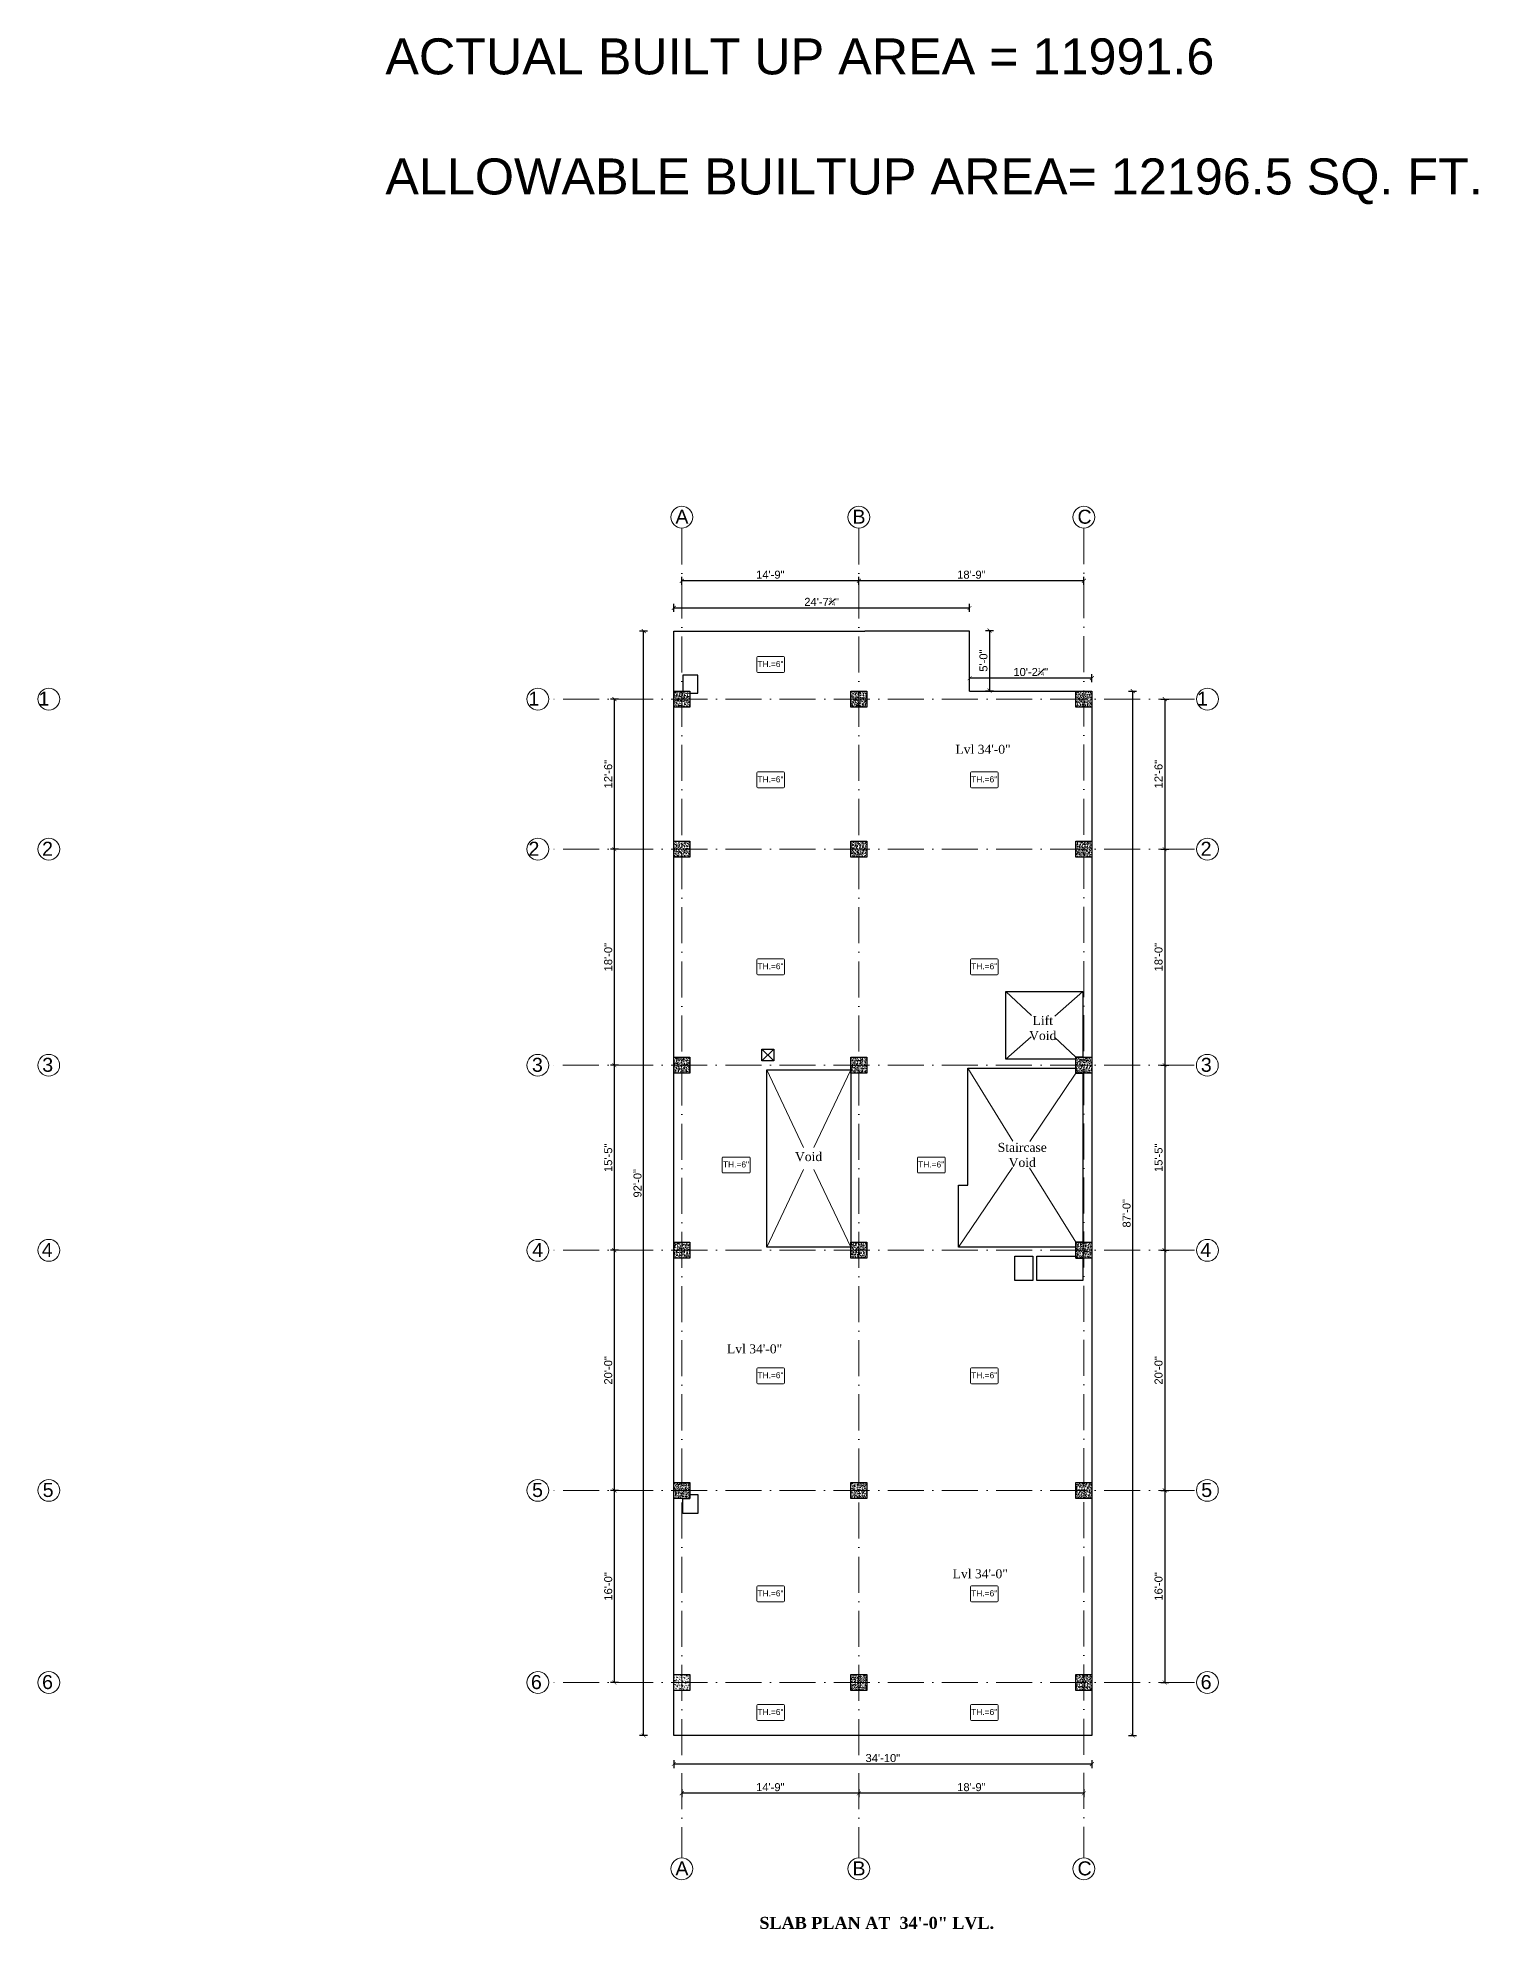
# Model space of a CAD drawing. Header units: inches. Extents: x 10755 to 33653, y -10992 to 10708.
# Drawn here: x 14342 to 15782, y 3500 to 5390 of the extents above; entities that cross this region are included whole.
import ezdxf

# ---------------------------------------------------------------- set-up
doc = ezdxf.new("R2010")
doc.units = ezdxf.units.IN
doc.header["$MEASUREMENT"] = 0
doc.linetypes.add('ACAD_ISO03W100', pattern=[30, 12, -18])
doc.linetypes.add('ACAD_ISO10W100', pattern=[18, 12, -3, 0, -3])
for name, color, linetype, lineweight in [('centerline', 9, 'ACAD_ISO10W100', 5), ('col', 1, 'Continuous', 30), ('dimension center - 8', 134, 'Continuous', 13), ('dimension element- 8', 5, 'Continuous', 13), ('DIMINSION', 5, 'Continuous', 15), ('hatch- rcc', 252, 'Continuous', 5), ('hidden', 52, 'ACAD_ISO03W100', 13), ('rcc slab', 14, 'Continuous', 30), ('Text', 150, 'Continuous', 18), ('text-1-8', 6, 'Continuous', 13), ('title text 1', 113, 'Continuous', 25), ('wall', 1, 'Continuous', 35)]:
    doc.layers.add(name, color=color, linetype=linetype, lineweight=lineweight)
doc.layers.add('T-TEXT', color=230, linetype='Continuous')
doc.layers.get('DIMINSION').off()
doc.styles.add('Prajwal', font='stylu.ttf', dxfattribs={"height": 9})
doc.styles.get("Standard").update_dxf_attribs({"font": 'arial.ttf'})
doc.styles.add('suren', font='times.ttf', dxfattribs={"height": 4})
doc.styles.add('Times New Roman', font='times.ttf')
doc.styles.add('titles', font='verdana.ttf')
doc.dimstyles.new('S8', dxfattribs={"dimscale": 8, "dimtxt": 1, "dimasz": 0.5, "dimexe": 0.5, "dimexo": 0.5, "dimgap": 0.25, "dimtad": 1, "dimzin": 3, "dimdsep": 46, "dimlunit": 4, "dimtxsty": 'Standard', "dimblk": 'ARCHTICK', "dimcen": 0, "dimclrd": 256, "dimclre": 256, "dimclrt": 6, "dimadec": 0, "dimazin": 0, "dimtfac": 0.5, "dimtix": 1, "dimtmove": 1, "dimatfit": 3, "dimfxl": 0.5, "dimfxlon": 1, "dimfrac": 1, "dimtolj": 1, "dimtzin": 0, "dimarcsym": 1})

# ---------------------------------------------------------------- blocks, each defined once
blk = doc.blocks.new('ETERWEWE')
at = {"layer": 'hatch- rcc', "linetype": 'Continuous', "ltscale": 30}
h = blk.add_hatch(dxfattribs=at)
h.set_pattern_fill('AR-CONC', color=256, scale=0.5, style=0)
h.set_pattern_definition([(50, (0, 0), (3.586300913, -0.313760675), [0.375, -4.125]), (355, (0, 0), (-0.69375667, 3.76096067), [0.3, -3.3]), (100.4514445, (0.299, -0.026), (2.89254423, 3.447199955), [0.31870096, -3.50571056]), (46.1842, (0, 1), (5.33620665, -0.8275964), [0.5625, -6.1875]), (96.6356355, (0.4447, 0.931), (4.67330973, 4.870593), [0.47805171, -5.2585688]), (351.184164, (0, 1), (4.67330973, 4.870593), [0.45, -4.95]), (21, (0.5, 0.75), (2.98453526, -2.013094453), [0.375, -4.125]), (326, (0.5, 0.75), (1.21657666, 3.625750225), [0.3, -3.3]), (71.4514447, (0.7487, 0.5822), (4.20111188, 1.612655764), [0.31870095, -3.50571056]), (37.5, (0, 0), (0.060799277, 1.664469269), [0, -3.26, 0, -3.35, 0, -3.3125]), (7.5, (0, 0), (1.315347687, 1.97205856), [0, -1.91, 0, -3.185, 0, -1.2625]), (327.5, (-1.115, 0), (2.669112181, -0.112774359), [0, -1.25, 0, -3.9, 0, -5.175]), (317.5, (-1.615, 0), (2.915930847, 0.50052491), [0, -1.625, 0, -2.59, 0, -3.675])])
h.paths.add_polyline_path([(159423.2, -3794.6), (159439.2, -3794.6), (159439.2, -3778.6), (159423.2, -3778.6)])
at = {"layer": 'col', "linetype": 'Continuous', "ltscale": 30}
blk.add_lwpolyline([(159423.2, -3794.6), (159423.2, -3778.6), (159439.2, -3778.6), (159439.2, -3794.6), (159423.2, -3794.6)], dxfattribs=at)
blk = doc.blocks.new('wewerrr')
at = {"layer": 'DIMINSION', "linetype": 'Continuous'}
for p in [(16886.6, 33.2), (16886.6, 33.2), (17063.6, 33.2), (17063.6, 33.2), (17288.6, 33.2), (17288.6, 33.2), (16886.6, -116.8), (16886.6, -116.8), (17063.6, -116.8), (17063.6, -116.8), (17288.6, -116.8), (17288.6, -116.8), (16886.6, -332.8), (16886.6, -332.8), (17063.6, -332.8), (17063.6, -332.8), (17288.6, -332.8), (17288.6, -332.8), (16886.6, -517.8), (16886.6, -517.8), (17063.6, -517.8), (17063.6, -517.8), (17288.5, -517.8), (17288.5, -517.8), (16886.6, -757.8), (16886.6, -757.8), (17063.6, -757.8), (17063.6, -757.8), (17288.6, -757.8), (17288.6, -757.8), (16886.6, -949.8), (16886.6, -949.8), (17063.6, -949.8), (17063.6, -949.8), (17288.6, -949.8), (17288.6, -949.8)]:
    blk.add_blockref('ETERWEWE', p, dxfattribs=at)
blk = doc.blocks.new('_ArchTick')
at = {"color": 0, "const_width": 0.15}
blk.add_lwpolyline([(-0.5, -0.5), (0.5, 0.5)], dxfattribs=at)
blk = doc.blocks.new('*D1458')
at = {"layer": 'Defpoints', "color": 0, "transparency": 16777216}
for p in [(15273.3, 4820.4), (14977.6, 4797.3), (15273.3, 4797.3)]:
    blk.add_point(p, dxfattribs=at)
at = {"layer": 'dimension element- 8', "lineweight": -2, "transparency": 16777216}
for p, q in [((14977.6, 4816.4), (14977.6, 4824.4)), ((15273.3, 4816.4), (15273.3, 4824.4)), ((14977.6, 4820.4), (15273.3, 4820.4))]:
    blk.add_line(p, q, dxfattribs=at)
at = {"layer": 'dimension element- 8', "lineweight": -2, "transparency": 16777216, "xscale": 4, "yscale": 4, "zscale": 4, "rotation": 180}
blk.add_blockref('_ArchTick', (14977.6, 4820.4), dxfattribs=at)
at = {"layer": 'dimension element- 8', "lineweight": -2, "transparency": 16777216, "xscale": 4, "yscale": 4, "zscale": 4}
blk.add_blockref('_ArchTick', (15273.3, 4820.4), dxfattribs=at)
at = {"layer": 'dimension element- 8', "color": 6, "transparency": 16777216, "insert": (15125.4, 4826.5), "char_height": 8, "attachment_point": 5}
blk.add_mtext('\\A1;24\'-7{\\H0.500000x;\\S3#4;}"', dxfattribs=at)
blk = doc.blocks.new('*D1459')
at = {"layer": 'Defpoints', "color": 0, "transparency": 16777216}
for p in [(14977.6, 3693.3), (15395.5, 3693.3), (14977.6, 3664.7)]:
    blk.add_point(p, dxfattribs=at)
at = {"layer": 'dimension element- 8', "lineweight": -2, "transparency": 16777216}
for p, q in [((14977.6, 3668.7), (14977.6, 3660.7)), ((15395.5, 3668.7), (15395.5, 3660.7)), ((15395.5, 3664.7), (14977.6, 3664.7))]:
    blk.add_line(p, q, dxfattribs=at)
at = {"layer": 'dimension element- 8', "lineweight": -2, "transparency": 16777216, "xscale": 4, "yscale": 4, "zscale": 4, "rotation": 180}
blk.add_blockref('_ArchTick', (14977.6, 3664.7), dxfattribs=at)
at = {"layer": 'dimension element- 8', "lineweight": -2, "transparency": 16777216, "xscale": 4, "yscale": 4, "zscale": 4}
blk.add_blockref('_ArchTick', (15395.5, 3664.7), dxfattribs=at)
at = {"layer": 'dimension element- 8', "color": 6, "transparency": 16777216, "insert": (15186.6, 3670.7), "char_height": 8, "attachment_point": 5}
blk.add_mtext('\\A1;34\'-10"', dxfattribs=at)
blk = doc.blocks.new('*D1460')
at = {"layer": 'Defpoints', "color": 0, "transparency": 16777216}
for p in [(14947.5, 4797.3), (14977.6, 4797.3), (14977.6, 3693.3)]:
    blk.add_point(p, dxfattribs=at)
at = {"layer": 'dimension element- 8', "lineweight": -2, "transparency": 16777216}
for p, q in [((14951.5, 4797.3), (14943.5, 4797.3)), ((14947.5, 3693.3), (14947.5, 4797.3)), ((14951.5, 3693.3), (14943.5, 3693.3))]:
    blk.add_line(p, q, dxfattribs=at)
at = {"layer": 'dimension element- 8', "lineweight": -2, "transparency": 16777216, "xscale": 4, "yscale": 4, "zscale": 4}
for p, rotation in [((14947.5, 4797.3), 90), ((14947.5, 3693.3), 270)]:
    blk.add_blockref('_ArchTick', p, dxfattribs=dict(at, rotation=rotation))
at = {"layer": 'dimension element- 8', "color": 6, "transparency": 16777216, "insert": (14941.4, 4245.3), "char_height": 8, "attachment_point": 5, "rotation": 90}
blk.add_mtext('\\A1;92\'-0"', dxfattribs=at)
blk = doc.blocks.new('*D1489')
at = {"layer": 'Defpoints', "color": 0, "transparency": 16777216}
for p in [(15395.5, 4737.3), (15395.5, 3693.3), (15436.3, 3693.3)]:
    blk.add_point(p, dxfattribs=at)
at = {"layer": 'dimension element- 8', "lineweight": -2, "transparency": 16777216}
for p, q in [((15432.3, 4737.3), (15440.3, 4737.3)), ((15436.3, 4737.3), (15436.3, 3693.3)), ((15432.3, 3693.3), (15440.3, 3693.3))]:
    blk.add_line(p, q, dxfattribs=at)
at = {"layer": 'dimension element- 8', "lineweight": -2, "transparency": 16777216, "xscale": 4, "yscale": 4, "zscale": 4}
for p, rotation in [((15436.3, 4737.3), 90), ((15436.3, 3693.3), 270)]:
    blk.add_blockref('_ArchTick', p, dxfattribs=dict(at, rotation=rotation))
at = {"layer": 'dimension element- 8', "color": 6, "transparency": 16777216, "insert": (15430.3, 4215.3), "char_height": 8, "attachment_point": 5, "rotation": 90}
blk.add_mtext('\\A1;87\'-0"', dxfattribs=at)
blk = doc.blocks.new('*D1730')
at = {"layer": 'Defpoints', "color": 0, "transparency": 16777216}
for p in [(15426, 4729.3), (15426, 4579.3), (15468.3, 4579.3)]:
    blk.add_point(p, dxfattribs=at)
at = {"layer": 'dimension center - 8', "lineweight": -2, "transparency": 16777216}
for p, q in [((15464.3, 4729.3), (15472.3, 4729.3)), ((15468.3, 4729.3), (15468.3, 4579.3)), ((15464.3, 4579.3), (15472.3, 4579.3))]:
    blk.add_line(p, q, dxfattribs=at)
at = {"layer": 'dimension center - 8', "lineweight": -2, "transparency": 16777216, "xscale": 4, "yscale": 4, "zscale": 4}
for p, rotation in [((15468.3, 4729.3), 90), ((15468.3, 4579.3), 270)]:
    blk.add_blockref('_ArchTick', p, dxfattribs=dict(at, rotation=rotation))
at = {"layer": 'dimension center - 8', "color": 6, "transparency": 16777216, "insert": (15462.2, 4654.3), "char_height": 8, "attachment_point": 5, "rotation": 90}
blk.add_mtext('\\A1;12\'-6"', dxfattribs=at)
blk = doc.blocks.new('*D1726')
at = {"layer": 'Defpoints', "color": 0, "transparency": 16777216}
for p in [(15426, 4579.3), (15419.2, 4363.3), (15468.3, 4363.3)]:
    blk.add_point(p, dxfattribs=at)
at = {"layer": 'dimension center - 8', "lineweight": -2, "transparency": 16777216}
for p, q in [((15464.3, 4579.3), (15472.3, 4579.3)), ((15468.3, 4579.3), (15468.3, 4363.3)), ((15464.3, 4363.3), (15472.3, 4363.3))]:
    blk.add_line(p, q, dxfattribs=at)
at = {"layer": 'dimension center - 8', "lineweight": -2, "transparency": 16777216, "xscale": 4, "yscale": 4, "zscale": 4}
for p, rotation in [((15468.3, 4579.3), 90), ((15468.3, 4363.3), 270)]:
    blk.add_blockref('_ArchTick', p, dxfattribs=dict(at, rotation=rotation))
at = {"layer": 'dimension center - 8', "color": 6, "transparency": 16777216, "insert": (15462.2, 4471.3), "char_height": 8, "attachment_point": 5, "rotation": 90}
blk.add_mtext('\\A1;18\'-0"', dxfattribs=at)
blk = doc.blocks.new('*D1727')
at = {"layer": 'Defpoints', "color": 0, "transparency": 16777216}
for p in [(15419.2, 4363.3), (15420.6, 4178.3), (15468.3, 4178.3)]:
    blk.add_point(p, dxfattribs=at)
at = {"layer": 'dimension center - 8', "lineweight": -2, "transparency": 16777216}
for p, q in [((15464.3, 4363.3), (15472.3, 4363.3)), ((15468.3, 4363.3), (15468.3, 4178.3)), ((15464.3, 4178.3), (15472.3, 4178.3))]:
    blk.add_line(p, q, dxfattribs=at)
at = {"layer": 'dimension center - 8', "lineweight": -2, "transparency": 16777216, "xscale": 4, "yscale": 4, "zscale": 4}
for p, rotation in [((15468.3, 4363.3), 90), ((15468.3, 4178.3), 270)]:
    blk.add_blockref('_ArchTick', p, dxfattribs=dict(at, rotation=rotation))
at = {"layer": 'dimension center - 8', "color": 6, "transparency": 16777216, "insert": (15462.2, 4270.8), "char_height": 8, "attachment_point": 5, "rotation": 90}
blk.add_mtext('\\A1;15\'-5"', dxfattribs=at)
blk = doc.blocks.new('*D1728')
at = {"layer": 'Defpoints', "color": 0, "transparency": 16777216}
for p in [(15420.6, 4178.3), (15420.2, 3938.3), (15468.3, 3938.3)]:
    blk.add_point(p, dxfattribs=at)
at = {"layer": 'dimension center - 8', "lineweight": -2, "transparency": 16777216}
for p, q in [((15464.3, 4178.3), (15472.3, 4178.3)), ((15468.3, 4178.3), (15468.3, 3938.3)), ((15464.3, 3938.3), (15472.3, 3938.3))]:
    blk.add_line(p, q, dxfattribs=at)
at = {"layer": 'dimension center - 8', "lineweight": -2, "transparency": 16777216, "xscale": 4, "yscale": 4, "zscale": 4}
for p, rotation in [((15468.3, 4178.3), 90), ((15468.3, 3938.3), 270)]:
    blk.add_blockref('_ArchTick', p, dxfattribs=dict(at, rotation=rotation))
at = {"layer": 'dimension center - 8', "color": 6, "transparency": 16777216, "insert": (15462.2, 4058.3), "char_height": 8, "attachment_point": 5, "rotation": 90}
blk.add_mtext('\\A1;20\'-0"', dxfattribs=at)
blk = doc.blocks.new('*D1729')
at = {"layer": 'Defpoints', "color": 0, "transparency": 16777216}
for p in [(15420.2, 3938.3), (15420.2, 3746.3), (15468.3, 3746.3)]:
    blk.add_point(p, dxfattribs=at)
at = {"layer": 'dimension center - 8', "lineweight": -2, "transparency": 16777216}
for p, q in [((15464.3, 3938.3), (15472.3, 3938.3)), ((15468.3, 3938.3), (15468.3, 3746.3)), ((15464.3, 3746.3), (15472.3, 3746.3))]:
    blk.add_line(p, q, dxfattribs=at)
at = {"layer": 'dimension center - 8', "lineweight": -2, "transparency": 16777216, "xscale": 4, "yscale": 4, "zscale": 4}
for p, rotation in [((15468.3, 3938.3), 90), ((15468.3, 3746.3), 270)]:
    blk.add_blockref('_ArchTick', p, dxfattribs=dict(at, rotation=rotation))
at = {"layer": 'dimension center - 8', "color": 6, "transparency": 16777216, "insert": (15462.2, 3842.3), "char_height": 8, "attachment_point": 5, "rotation": 90}
blk.add_mtext('\\A1;16\'-0"', dxfattribs=at)
blk = doc.blocks.new('*D1756')
at = {"layer": 'Defpoints', "color": 0, "transparency": 16777216}
for p in [(14918.2, 3938.3), (14960.2, 3938.3), (14960.2, 3746.3)]:
    blk.add_point(p, dxfattribs=at)
at = {"layer": 'dimension center - 8', "lineweight": -2, "transparency": 16777216}
for p, q in [((14922.2, 3938.3), (14914.2, 3938.3)), ((14918.2, 3746.3), (14918.2, 3938.3)), ((14922.2, 3746.3), (14914.2, 3746.3))]:
    blk.add_line(p, q, dxfattribs=at)
at = {"layer": 'dimension center - 8', "lineweight": -2, "transparency": 16777216, "xscale": 4, "yscale": 4, "zscale": 4}
for p, rotation in [((14918.2, 3938.3), 90), ((14918.2, 3746.3), 270)]:
    blk.add_blockref('_ArchTick', p, dxfattribs=dict(at, rotation=rotation))
at = {"layer": 'dimension center - 8', "color": 6, "transparency": 16777216, "insert": (14912.1, 3842.3), "char_height": 8, "attachment_point": 5, "rotation": 90}
blk.add_mtext('\\A1;16\'-0"', dxfattribs=at)
blk = doc.blocks.new('*D1757')
at = {"layer": 'Defpoints', "color": 0, "transparency": 16777216}
for p in [(14918.2, 4178.3), (14959.9, 4178.3), (14960.2, 3938.3)]:
    blk.add_point(p, dxfattribs=at)
at = {"layer": 'dimension center - 8', "lineweight": -2, "transparency": 16777216}
for p, q in [((14922.2, 4178.3), (14914.2, 4178.3)), ((14918.2, 3938.3), (14918.2, 4178.3)), ((14922.2, 3938.3), (14914.2, 3938.3))]:
    blk.add_line(p, q, dxfattribs=at)
at = {"layer": 'dimension center - 8', "lineweight": -2, "transparency": 16777216, "xscale": 4, "yscale": 4, "zscale": 4}
for p, rotation in [((14918.2, 4178.3), 90), ((14918.2, 3938.3), 270)]:
    blk.add_blockref('_ArchTick', p, dxfattribs=dict(at, rotation=rotation))
at = {"layer": 'dimension center - 8', "color": 6, "transparency": 16777216, "insert": (14912.1, 4058.3), "char_height": 8, "attachment_point": 5, "rotation": 90}
blk.add_mtext('\\A1;20\'-0"', dxfattribs=at)
blk = doc.blocks.new('*D1758')
at = {"layer": 'Defpoints', "color": 0, "transparency": 16777216}
for p in [(14918.2, 4363.3), (14959.9, 4363.3), (14959.9, 4178.3)]:
    blk.add_point(p, dxfattribs=at)
at = {"layer": 'dimension center - 8', "lineweight": -2, "transparency": 16777216}
for p, q in [((14922.2, 4363.3), (14914.2, 4363.3)), ((14918.2, 4178.3), (14918.2, 4363.3)), ((14922.2, 4178.3), (14914.2, 4178.3))]:
    blk.add_line(p, q, dxfattribs=at)
at = {"layer": 'dimension center - 8', "lineweight": -2, "transparency": 16777216, "xscale": 4, "yscale": 4, "zscale": 4}
for p, rotation in [((14918.2, 4363.3), 90), ((14918.2, 4178.3), 270)]:
    blk.add_blockref('_ArchTick', p, dxfattribs=dict(at, rotation=rotation))
at = {"layer": 'dimension center - 8', "color": 6, "transparency": 16777216, "insert": (14912.1, 4270.8), "char_height": 8, "attachment_point": 5, "rotation": 90}
blk.add_mtext('\\A1;15\'-5"', dxfattribs=at)
blk = doc.blocks.new('*D1759')
at = {"layer": 'Defpoints', "color": 0, "transparency": 16777216}
for p in [(14918.2, 4579.3), (14961.1, 4579.3), (14959.9, 4363.3)]:
    blk.add_point(p, dxfattribs=at)
at = {"layer": 'dimension center - 8', "lineweight": -2, "transparency": 16777216}
for p, q in [((14922.2, 4579.3), (14914.2, 4579.3)), ((14918.2, 4363.3), (14918.2, 4579.3)), ((14922.2, 4363.3), (14914.2, 4363.3))]:
    blk.add_line(p, q, dxfattribs=at)
at = {"layer": 'dimension center - 8', "lineweight": -2, "transparency": 16777216, "xscale": 4, "yscale": 4, "zscale": 4}
for p, rotation in [((14918.2, 4579.3), 90), ((14918.2, 4363.3), 270)]:
    blk.add_blockref('_ArchTick', p, dxfattribs=dict(at, rotation=rotation))
at = {"layer": 'dimension center - 8', "color": 6, "transparency": 16777216, "insert": (14912.1, 4471.3), "char_height": 8, "attachment_point": 5, "rotation": 90}
blk.add_mtext('\\A1;18\'-0"', dxfattribs=at)
blk = doc.blocks.new('*D1760')
at = {"layer": 'Defpoints', "color": 0, "transparency": 16777216}
for p in [(14918.2, 4729.3), (14961.4, 4729.3), (14961.1, 4579.3)]:
    blk.add_point(p, dxfattribs=at)
at = {"layer": 'dimension center - 8', "lineweight": -2, "transparency": 16777216}
for p, q in [((14922.2, 4729.3), (14914.2, 4729.3)), ((14918.2, 4579.3), (14918.2, 4729.3)), ((14922.2, 4579.3), (14914.2, 4579.3))]:
    blk.add_line(p, q, dxfattribs=at)
at = {"layer": 'dimension center - 8', "lineweight": -2, "transparency": 16777216, "xscale": 4, "yscale": 4, "zscale": 4}
for p, rotation in [((14918.2, 4729.3), 90), ((14918.2, 4579.3), 270)]:
    blk.add_blockref('_ArchTick', p, dxfattribs=dict(at, rotation=rotation))
at = {"layer": 'dimension center - 8', "color": 6, "transparency": 16777216, "insert": (14912.1, 4654.3), "char_height": 8, "attachment_point": 5, "rotation": 90}
blk.add_mtext('\\A1;12\'-6"', dxfattribs=at)
blk = doc.blocks.new('*D1778')
at = {"layer": 'Defpoints', "color": 0, "transparency": 16777216}
for p in [(15162.6, 4847.5), (15162.6, 4790.9), (15387.5, 4790.9)]:
    blk.add_point(p, dxfattribs=at)
at = {"layer": 'dimension center - 8', "lineweight": -2, "transparency": 16777216}
for p, q in [((15162.6, 4843.5), (15162.6, 4851.5)), ((15387.5, 4847.5), (15162.6, 4847.5)), ((15387.5, 4843.5), (15387.5, 4851.5))]:
    blk.add_line(p, q, dxfattribs=at)
at = {"layer": 'dimension center - 8', "lineweight": -2, "transparency": 16777216, "xscale": 4, "yscale": 4, "zscale": 4, "rotation": 180}
blk.add_blockref('_ArchTick', (15162.6, 4847.5), dxfattribs=at)
at = {"layer": 'dimension center - 8', "lineweight": -2, "transparency": 16777216, "xscale": 4, "yscale": 4, "zscale": 4}
blk.add_blockref('_ArchTick', (15387.5, 4847.5), dxfattribs=at)
at = {"layer": 'dimension center - 8', "color": 6, "transparency": 16777216, "insert": (15275.1, 4853.6), "char_height": 8, "attachment_point": 5}
blk.add_mtext('\\A1;18\'-9"', dxfattribs=at)
blk = doc.blocks.new('*D1779')
at = {"layer": 'Defpoints', "color": 0, "transparency": 16777216}
for p in [(14985.6, 4847.5), (14985.6, 4790.9), (15162.6, 4790.9)]:
    blk.add_point(p, dxfattribs=at)
at = {"layer": 'dimension center - 8', "lineweight": -2, "transparency": 16777216}
for p, q in [((14985.6, 4843.5), (14985.6, 4851.5)), ((15162.6, 4847.5), (14985.6, 4847.5)), ((15162.6, 4843.5), (15162.6, 4851.5))]:
    blk.add_line(p, q, dxfattribs=at)
at = {"layer": 'dimension center - 8', "lineweight": -2, "transparency": 16777216, "xscale": 4, "yscale": 4, "zscale": 4, "rotation": 180}
blk.add_blockref('_ArchTick', (14985.6, 4847.5), dxfattribs=at)
at = {"layer": 'dimension center - 8', "lineweight": -2, "transparency": 16777216, "xscale": 4, "yscale": 4, "zscale": 4}
blk.add_blockref('_ArchTick', (15162.6, 4847.5), dxfattribs=at)
at = {"layer": 'dimension center - 8', "color": 6, "transparency": 16777216, "insert": (15074.1, 4853.6), "char_height": 8, "attachment_point": 5}
blk.add_mtext('\\A1;14\'-9"', dxfattribs=at)
blk = doc.blocks.new('*D1790')
at = {"layer": 'Defpoints', "color": 0, "transparency": 16777216}
for p in [(15162.6, 3680), (15387.5, 3680), (15162.6, 3635.5)]:
    blk.add_point(p, dxfattribs=at)
at = {"layer": 'dimension center - 8', "lineweight": -2, "transparency": 16777216}
for p, q in [((15162.6, 3639.5), (15162.6, 3631.5)), ((15387.5, 3635.5), (15162.6, 3635.5)), ((15387.5, 3639.5), (15387.5, 3631.5))]:
    blk.add_line(p, q, dxfattribs=at)
at = {"layer": 'dimension center - 8', "lineweight": -2, "transparency": 16777216, "xscale": 4, "yscale": 4, "zscale": 4, "rotation": 180}
blk.add_blockref('_ArchTick', (15162.6, 3635.5), dxfattribs=at)
at = {"layer": 'dimension center - 8', "lineweight": -2, "transparency": 16777216, "xscale": 4, "yscale": 4, "zscale": 4}
blk.add_blockref('_ArchTick', (15387.5, 3635.5), dxfattribs=at)
at = {"layer": 'dimension center - 8', "color": 6, "transparency": 16777216, "insert": (15275.1, 3641.6), "char_height": 8, "attachment_point": 5}
blk.add_mtext('\\A1;18\'-9"', dxfattribs=at)
blk = doc.blocks.new('*D1791')
at = {"layer": 'Defpoints', "color": 0, "transparency": 16777216}
for p in [(14985.6, 3676.7), (15162.6, 3680), (14985.6, 3635.5)]:
    blk.add_point(p, dxfattribs=at)
at = {"layer": 'dimension center - 8', "lineweight": -2, "transparency": 16777216}
for p, q in [((14985.6, 3639.5), (14985.6, 3631.5)), ((15162.6, 3635.5), (14985.6, 3635.5)), ((15162.6, 3639.5), (15162.6, 3631.5))]:
    blk.add_line(p, q, dxfattribs=at)
at = {"layer": 'dimension center - 8', "lineweight": -2, "transparency": 16777216, "xscale": 4, "yscale": 4, "zscale": 4, "rotation": 180}
blk.add_blockref('_ArchTick', (14985.6, 3635.5), dxfattribs=at)
at = {"layer": 'dimension center - 8', "lineweight": -2, "transparency": 16777216, "xscale": 4, "yscale": 4, "zscale": 4}
blk.add_blockref('_ArchTick', (15162.6, 3635.5), dxfattribs=at)
at = {"layer": 'dimension center - 8', "color": 6, "transparency": 16777216, "insert": (15074.1, 3641.6), "char_height": 8, "attachment_point": 5}
blk.add_mtext('\\A1;14\'-9"', dxfattribs=at)
blk = doc.blocks.new('*D1916')
at = {"layer": 'Defpoints', "color": 0, "transparency": 16777216}
for p in [(15273.3, 4797.8), (15273.3, 4737.7), (15293.3, 4737.7)]:
    blk.add_point(p, dxfattribs=at)
at = {"layer": 'dimension element- 8', "lineweight": -2, "transparency": 16777216}
for p, q in [((15289.3, 4797.8), (15297.3, 4797.8)), ((15293.3, 4797.8), (15293.3, 4737.7)), ((15289.3, 4737.7), (15297.3, 4737.7))]:
    blk.add_line(p, q, dxfattribs=at)
at = {"layer": 'dimension element- 8', "lineweight": -2, "transparency": 16777216, "xscale": 4, "yscale": 4, "zscale": 4}
for p, rotation in [((15293.3, 4797.8), 90), ((15293.3, 4737.7), 270)]:
    blk.add_blockref('_ArchTick', p, dxfattribs=dict(at, rotation=rotation))
at = {"layer": 'dimension element- 8', "color": 6, "transparency": 16777216, "insert": (15287.2, 4767.8), "char_height": 8, "attachment_point": 5, "rotation": 90}
blk.add_mtext('\\A1;5\'-0"', dxfattribs=at)
blk = doc.blocks.new('*D1917')
at = {"layer": 'Defpoints', "color": 0, "transparency": 16777216}
for p in [(15273.3, 4750.2), (15273.3, 4737.7), (15395.5, 4737.7)]:
    blk.add_point(p, dxfattribs=at)
at = {"layer": 'dimension element- 8', "lineweight": -2, "transparency": 16777216}
for p, q in [((15273.3, 4746.2), (15273.3, 4754.2)), ((15395.5, 4750.2), (15273.3, 4750.2)), ((15395.5, 4746.2), (15395.5, 4754.2))]:
    blk.add_line(p, q, dxfattribs=at)
at = {"layer": 'dimension element- 8', "lineweight": -2, "transparency": 16777216, "xscale": 4, "yscale": 4, "zscale": 4, "rotation": 180}
blk.add_blockref('_ArchTick', (15273.3, 4750.2), dxfattribs=at)
at = {"layer": 'dimension element- 8', "lineweight": -2, "transparency": 16777216, "xscale": 4, "yscale": 4, "zscale": 4}
blk.add_blockref('_ArchTick', (15395.5, 4750.2), dxfattribs=at)
at = {"layer": 'dimension element- 8', "color": 6, "transparency": 16777216, "insert": (15334.4, 4756.3), "char_height": 8, "attachment_point": 5}
blk.add_mtext('\\A1;10\'-2{\\H0.500000x;\\S1#4;}"', dxfattribs=at)

msp = doc.modelspace()

# ---------------------------------------------------------------- linework, layer by layer
at = {"layer": 'centerline', "ltscale": 3}
for p, q in [((14985.597, 4899.927), (14985.597, 3570.957)), ((15162.597, 4899.927), (15162.597, 3570.957)), ((15387.544, 4900.244), (15387.544, 3570.957)), ((15498.057, 4729.274), (14852.704, 4729.274)), ((15498.055, 4579.274), (14852.702, 4579.274)), ((15497.941, 4363.274), (14852.588, 4363.274)), ((15498.055, 4178.274), (14852.702, 4178.274)), ((15498.009, 3938.274), (14852.657, 3938.274)), ((15498.055, 3746.274), (14852.702, 3746.274))]:
    msp.add_line(p, q, dxfattribs=at)
at = {"layer": 'centerline', "linetype": 'Continuous'}
for centre in [(14985.597, 4911.156), (15162.597, 4911.156), (15387.544, 4911.156), (14352.948, 4729.274), (14841.792, 4729.274), (15511.027, 4729.274), (14352.946, 4579.274), (14841.79, 4579.274), (15511.025, 4579.274), (14352.832, 4363.274), (14841.677, 4363.274), (15510.912, 4363.274), (14352.946, 4178.274), (14841.79, 4178.274), (15511.025, 4178.274), (14352.9, 3938.274), (14841.745, 3938.274), (15510.98, 3938.274), (14352.946, 3746.274), (14841.79, 3746.274), (15511.025, 3746.274), (14985.597, 3560.045), (15162.597, 3560.045), (15387.544, 3560.045)]:
    msp.add_circle(centre, 10.912, dxfattribs=at)
at = {"layer": 'dimension center - 8'}
for p, q in [((15309.457, 4437.126), (15335.287, 4412.857)), ((15358.495, 4412.486), (15386.457, 4437.126)), ((15309.457, 4369.274), (15334.95, 4391.739)), ((15358.158, 4391.368), (15379.544, 4371.274)), ((15065.55, 4379.274), (15077.55, 4367.774)), ((15077.55, 4379.274), (15065.55, 4367.774)), ((15070.558, 4358.774), (15107.412, 4280.938)), ((15117.742, 4280.938), (15154.597, 4358.774)), ((15271.373, 4360.274), (15316.637, 4287.411)), ((15333.634, 4287.098), (15379.544, 4355.274)), ((15070.558, 4181.287), (15107.412, 4259.122)), ((15117.742, 4259.122), (15154.597, 4181.287)), ((15262.372, 4181.274), (15316.154, 4261.14)), ((15333.151, 4260.828), (15379.466, 4186.274))]:
    msp.add_line(p, q, dxfattribs=at)
at = {"layer": 'hidden', "linetype": 'Continuous'}
for points in [[(15061.545, 4771.704), (15087.266, 4771.704, -0.41421356), (15088.266, 4770.704), (15088.266, 4756.751, -0.41421356), (15087.266, 4755.751), (15061.545, 4755.751, -0.41421356), (15060.545, 4756.751), (15060.545, 4770.704, -0.41421356)], [(15061.545, 4656.52), (15087.266, 4656.52, -0.41421356), (15088.266, 4655.52), (15088.266, 4641.566, -0.41421356), (15087.266, 4640.566), (15061.545, 4640.566, -0.41421356), (15060.545, 4641.566), (15060.545, 4655.52, -0.41421356)], [(15275.199, 4656.52), (15300.92, 4656.52, -0.41421356), (15301.92, 4655.52), (15301.92, 4641.566, -0.41421356), (15300.92, 4640.566), (15275.199, 4640.566, -0.41421356), (15274.199, 4641.566), (15274.199, 4655.52, -0.41421356)], [(15061.545, 4469.674), (15087.266, 4469.674, -0.41421356), (15088.266, 4468.674), (15088.266, 4454.721, -0.41421356), (15087.266, 4453.721), (15061.545, 4453.721, -0.41421356), (15060.545, 4454.721), (15060.545, 4468.674, -0.41421356)], [(15275.199, 4469.674), (15300.92, 4469.674, -0.41421356), (15301.92, 4468.674), (15301.92, 4454.721, -0.41421356), (15300.92, 4453.721), (15275.199, 4453.721, -0.41421356), (15274.199, 4454.721), (15274.199, 4468.674, -0.41421356)], [(15027.118, 4271.53), (15052.839, 4271.53, -0.41421356), (15053.839, 4270.53), (15053.839, 4256.577, -0.41421356), (15052.839, 4255.577), (15027.118, 4255.577, -0.41421356), (15026.118, 4256.577), (15026.118, 4270.53, -0.41421356)], [(15222.214, 4271.53), (15247.935, 4271.53, -0.41421356), (15248.935, 4270.53), (15248.935, 4256.577, -0.41421356), (15247.935, 4255.577), (15222.214, 4255.577, -0.41421356), (15221.214, 4256.577), (15221.214, 4270.53, -0.41421356)], [(15061.545, 4060.86), (15087.266, 4060.86, -0.41421356), (15088.266, 4059.86), (15088.266, 4045.907, -0.41421356), (15087.266, 4044.907), (15061.545, 4044.907, -0.41421356), (15060.545, 4045.907), (15060.545, 4059.86, -0.41421356)], [(15275.199, 4060.86), (15300.92, 4060.86, -0.41421356), (15301.92, 4059.86), (15301.92, 4045.907, -0.41421356), (15300.92, 4044.907), (15275.199, 4044.907, -0.41421356), (15274.199, 4045.907), (15274.199, 4059.86, -0.41421356)], [(15061.545, 3842.825), (15087.266, 3842.825, -0.41421356), (15088.266, 3841.825), (15088.266, 3827.872, -0.41421356), (15087.266, 3826.872), (15061.545, 3826.872, -0.41421356), (15060.545, 3827.872), (15060.545, 3841.825, -0.41421356)], [(15275.199, 3842.825), (15300.92, 3842.825, -0.41421356), (15301.92, 3841.825), (15301.92, 3827.872, -0.41421356), (15300.92, 3826.872), (15275.199, 3826.872, -0.41421356), (15274.199, 3827.872), (15274.199, 3841.825, -0.41421356)], [(15061.545, 3724.192), (15087.266, 3724.192, -0.41421356), (15088.266, 3723.192), (15088.266, 3709.238, -0.41421356), (15087.266, 3708.238), (15061.545, 3708.238, -0.41421356), (15060.545, 3709.238), (15060.545, 3723.192, -0.41421356)], [(15275.199, 3724.192), (15300.92, 3724.192, -0.41421356), (15301.92, 3723.192), (15301.92, 3709.238, -0.41421356), (15300.92, 3708.238), (15275.199, 3708.238, -0.41421356), (15274.199, 3709.238), (15274.199, 3723.192, -0.41421356)]]:
    msp.add_lwpolyline(points, format="xyb", close=True, dxfattribs=at)
at = {"layer": 'rcc slab'}
for points in [[(14977.597, 4797.274), (15168.597, 4797.274)], [(15273.268, 4737.274), (15395.174, 4737.274), (15395.546, 4737.274), (15395.546, 3693.266), (14977.597, 3693.266), (14977.597, 4797.274)], [(15273.268, 4737.274), (15273.255, 4797.274), (15168.599, 4797.274)], [(15001.595, 4735.274), (15001.595, 4753.274), (14986.595, 4753.274), (14986.595, 4737.274), (14993.597, 4737.274), (14993.597, 4735.274), (15001.595, 4735.274)], [(15168.597, 4737.274), (15168.597, 4737.274), (15170.599, 4737.274)], [(15379.544, 4369.274), (15309.457, 4369.274), (15309.457, 4437.126), (15386.457, 4437.126), (15386.457, 4371.274), (15379.544, 4371.274), (15379.544, 4369.274)], [(15379.544, 4360.274), (15379.544, 4355.274), (15386.437, 4355.274), (15386.466, 4186.272), (15379.465, 4186.272), (15379.466, 4181.274), (15262.372, 4181.274), (15262.372, 4243.274), (15271.38, 4243.274), (15271.373, 4360.274), (15379.544, 4360.275)], [(15379.466, 4172.274), (15379.465, 4170.274), (15386.387, 4170.274), (15386.387, 4148.274), (15340.646, 4148.274), (15340.646, 4172.27), (15379.466, 4172.27)], [(14993.597, 3934.274), (15001.597, 3934.274), (15001.597, 3915.274), (14986.597, 3915.274), (14986.597, 3930.274), (14993.597, 3930.274), (14993.597, 3934.274)]]:
    msp.add_lwpolyline(points, dxfattribs=at)
for points in [[(15065.55, 4379.274), (15077.55, 4379.274), (15077.55, 4367.774), (15065.55, 4367.774)], [(15154.597, 4181.287), (15070.558, 4181.287), (15070.558, 4358.774), (15154.597, 4358.774)], [(15318.646, 4172.273), (15336.646, 4172.273), (15336.646, 4148.274), (15318.646, 4148.274)]]:
    msp.add_lwpolyline(points, close=True, dxfattribs=at)

# ---------------------------------------------------------------- block references
at = {"layer": 'wall', "linetype": 'Continuous'}
msp.add_blockref('wewerrr', (-161332.252, 8482.67), dxfattribs=at)

# ---------------------------------------------------------------- texts
at = {"layer": 'T-TEXT', "ltscale": 100, "char_height": 14, "width": 12.94397, "style": 'suren'}
for s, insert, attachment_point in [('{\\fArial|b0|i0|c0|p34;A}', (14979.239, 4918.594), 1), ('{\\fArial|b0|i0|c0|p34;B}', (15156.239, 4918.594), 1), ('{\\fArial|b0|i0|c0|p34;C}', (15381.186, 4918.594), 1), ('{\\fArial|b0|i0|c0|p34;1}', (14353.507, 4736.712), 3), ('{\\fArial|b0|i0|c0|p34;1}', (14843.278, 4736.712), 3), ('{\\fArial|b0|i0|c0|p34;1}', (15511.587, 4736.712), 3), ('{\\fArial|b0|i0|c0|p34;2}', (14357.043, 4586.712), 3), ('{\\fArial|b0|i0|c0|p34;2}', (14843.277, 4586.712), 3), ('{\\fArial|b0|i0|c0|p34;2}', (15515.122, 4586.712), 3), ('{\\fArial|b0|i0|c0|p34;3}', (14357.238, 4370.712), 3), ('{\\fArial|b0|i0|c0|p34;3}', (14846.72, 4370.712), 3), ('{\\fArial|b0|i0|c0|p34;3}', (15515.317, 4370.712), 3), ('{\\fArial|b0|i0|c0|p34;4}', (14356.714, 4185.712), 3), ('{\\fArial|b0|i0|c0|p34;4}', (14847.034, 4185.712), 3), ('{\\fArial|b0|i0|c0|p34;4}', (15514.794, 4185.712), 3), ('{\\fArial|b0|i0|c0|p34;5}', (14357.639, 3945.712), 3), ('{\\fArial|b0|i0|c0|p34;5}', (14846.847, 3945.712), 3), ('{\\fArial|b0|i0|c0|p34;5}', (15515.719, 3945.712), 3), ('{\\fArial|b0|i0|c0|p34;6}', (14357.037, 3753.712), 3), ('{\\fArial|b0|i0|c0|p34;6}', (14845.69, 3753.712), 3), ('{\\fArial|b0|i0|c0|p34;6}', (15515.117, 3753.712), 3), ('{\\fArial|b0|i0|c0|p34;A}', (14979.239, 3567.483), 1), ('{\\fArial|b0|i0|c0|p34;B}', (15156.239, 3567.483), 1), ('{\\fArial|b0|i0|c0|p34;C}', (15381.186, 3567.483), 1)]:
    msp.add_mtext(s, dxfattribs=dict(at, insert=insert, attachment_point=attachment_point))
at = {"layer": 'Text', "char_height": 6, "width": 11.82801, "attachment_point": 8}
for insert in [(15074.235, 4761.203), (15074.235, 4646.018), (15287.889, 4646.018), (15074.235, 4459.173), (15287.889, 4459.173), (15039.808, 4261.028), (15234.904, 4261.028), (15074.235, 4050.359), (15287.889, 4050.359), (15074.235, 3832.323), (15287.889, 3832.323), (15074.235, 3713.69), (15287.889, 3713.69)]:
    msp.add_mtext('\\A1;TH.=6"', dxfattribs=dict(at, insert=insert))
at = {"layer": 'text-1-8', "char_height": 9, "width": 312.13211, "attachment_point": 7, "style": 'titles'}
for s, insert in [('{\\fTimes New Roman|b0|i0|c0|p18;Lvl 34\'-0"}', (15259.129, 4674.464)), ('\\pxqc;{\\fTimes New Roman|b0|i0|c0|p18;Lift \\PVoid}', (15190.338, 4388.259)), ('{\\fTimes New Roman|b0|i0|c0|p18;Void}', (15098.779, 4267.262)), ('\\pxqc;{\\fTimes New Roman|b0|i0|c0|p18;Staircase \\PVoid}', (15169.874, 4261.478)), ('{\\fTimes New Roman|b0|i0|c0|p18;Lvl 34\'-0"}', (15030.771, 4075.155)), ('{\\fTimes New Roman|b0|i0|c0|p18;Lvl 34\'-0"}', (15256.35, 3850.335))]:
    msp.add_mtext(s, dxfattribs=dict(at, insert=insert))
at = {"layer": 'text-1-8', "insert": (15348.688, 3511.964), "char_height": 12, "width": 290.03879, "attachment_point": 3, "line_spacing_factor": 0.938532, "style": 'Times New Roman'}
msp.add_mtext('\\pxql;{\\fTimes New Roman|b1|i0|c0|p18; SLAB PLAN AT  34\'-0" LVL.}', dxfattribs=at)
at = {"layer": 'title text 1', "insert": (14689.301, 5389.765), "char_height": 36, "width": 1298.32364, "attachment_point": 1, "style": 'Prajwal'}
msp.add_mtext('{\\fSansSerif|b0|i0|c2|p2;ACTUAL BUILT UP AREA = 11991.6\\P\\PALLOWABLE BUILTUP AREA= 12196.5 SQ. FT.}', dxfattribs=at)

# ---------------------------------------------------------------- dimensions: what is measured, and where the dimension line sits
at = {"layer": 'dimension center - 8'}
for base, p1, p2, picture, middle in [((14985.597, 4847.495), (15162.595, 4790.882), (14985.597, 4790.882), '*D1779', (15074.096, 4853.58)), ((15162.595, 4847.495), (15387.544, 4790.882), (15162.595, 4790.882), '*D1778', (15275.07, 4853.58)), ((14985.597, 3635.529), (15162.597, 3680.037), (14985.597, 3676.72), '*D1791', (15074.097, 3641.614)), ((15162.597, 3635.529), (15387.544, 3680.037), (15162.597, 3680.037), '*D1790', (15275.071, 3641.614))]:
    dim = msp.add_linear_dim(base=base, p1=p1, p2=p2, dimstyle='S8', dxfattribs=at)
    dim.commit()
    dim.dimension.update_dxf_attribs({"geometry": picture, "text_midpoint": middle})
for base, p1, p2, picture, middle in [((14918.194, 4729.274), (14961.062, 4579.274), (14961.41, 4729.274), '*D1760', (14912.11, 4654.274)), ((15468.288, 4579.274), (15425.984, 4729.274), (15425.984, 4579.274), '*D1730', (15462.203, 4654.274)), ((14918.194, 4579.274), (14959.882, 4363.274), (14961.062, 4579.274), '*D1759', (14912.11, 4471.274)), ((15468.288, 4363.274), (15425.984, 4579.274), (15419.215, 4363.274), '*D1726', (15462.203, 4471.274)), ((14918.194, 4363.274), (14959.862, 4178.274), (14959.882, 4363.274), '*D1758', (14912.11, 4270.774)), ((15468.288, 4178.274), (15419.215, 4363.274), (15420.62, 4178.274), '*D1727', (15462.203, 4270.774)), ((14918.194, 4178.274), (14960.177, 3938.274), (14959.862, 4178.274), '*D1757', (14912.11, 4058.274)), ((15468.288, 3938.274), (15420.62, 4178.274), (15420.205, 3938.274), '*D1728', (15462.203, 4058.274)), ((14918.194, 3938.274), (14960.177, 3746.274), (14960.177, 3938.274), '*D1756', (14912.11, 3842.274)), ((15468.288, 3746.274), (15420.205, 3938.274), (15420.23, 3746.274), '*D1729', (15462.203, 3842.274))]:
    dim = msp.add_linear_dim(base=base, p1=p1, p2=p2, angle=90, dimstyle='S8', dxfattribs=at)
    dim.commit()
    dim.dimension.update_dxf_attribs({"geometry": picture, "text_midpoint": middle})
at = {"layer": 'dimension element- 8'}
for base, p1, p2, picture, middle in [((15273.255, 4820.428), (14977.597, 4797.274), (15273.255, 4797.274), '*D1458', (15125.426, 4826.472)), ((15273.268, 4750.213), (15395.546, 4737.746), (15273.268, 4737.718), '*D1917', (15334.407, 4756.298)), ((14977.597, 3664.655), (15395.546, 3693.266), (14977.597, 3693.266), '*D1459', (15186.571, 3670.743))]:
    dim = msp.add_linear_dim(base=base, p1=p1, p2=p2, dimstyle='S8', dxfattribs=at)
    dim.commit()
    dim.dimension.update_dxf_attribs({"geometry": picture, "text_midpoint": middle})
for base, p1, p2, picture, middle in [((14947.488, 4797.274), (14977.597, 3693.266), (14977.597, 4797.274), '*D1460', (14941.403, 4245.27)), ((15293.301, 4737.746), (15273.255, 4797.77), (15273.255, 4737.746), '*D1916', (15287.217, 4767.758)), ((15436.336, 3693.266), (15395.546, 4737.274), (15395.546, 3693.266), '*D1489', (15430.251, 4215.27))]:
    dim = msp.add_linear_dim(base=base, p1=p1, p2=p2, angle=90, dimstyle='S8', dxfattribs=at)
    dim.commit()
    dim.dimension.update_dxf_attribs({"geometry": picture, "text_midpoint": middle})

doc.saveas('drawing.dxf')
